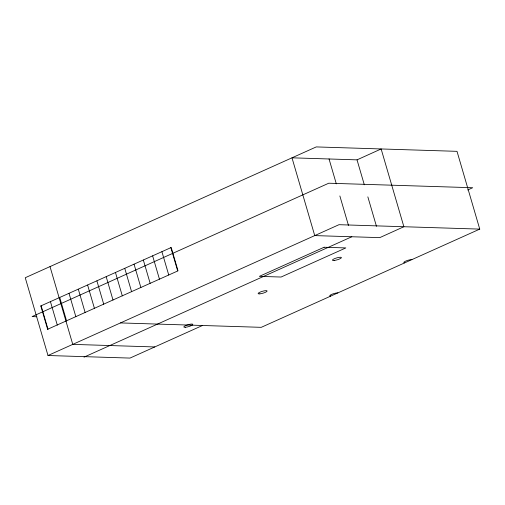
<?xml version="1.0" encoding="UTF-8"?>
<svg xmlns="http://www.w3.org/2000/svg" width="505" height="505" viewBox="0 0 505 505"><rect width="100%" height="100%" fill="white"/><g stroke="black" fill="none" stroke-linecap="round" stroke-linejoin="round"><path stroke-width="0.76" d="M357.029 159.858L381.136 148.956L403.88 226.732L379.766 237.634L314.735 235.595L291.991 157.819L357.029 159.858L364.313 184.78M40.804 305.942L171.208 247.507L178.025 270.838L47.628 329.273L40.804 305.942L41.189 305.954L48.007 329.285L47.628 329.273M47.994 355.507L338.988 224.693L479.75 229.112L457.006 151.336L316.244 146.917L25.25 277.731L47.994 355.507L129.993 358.083L202.486 325.491M84 357.149L351.796 236.763M467.668 189.994L472.705 187.727L328.761 183.214L32.105 316.578L36.808 316.755M479.75 229.112L261.249 327.335L120.48 322.922M154.757 346.948L72.758 344.378L50.014 266.602M367.848 196.862L376.459 226.309M329.033 158.923L336.324 183.864M339.859 195.953L348.475 225.432M170.823 247.494L177.646 270.825M161.916 251.679L168.739 275.01M152.63 255.852L159.454 279.189M143.344 260.031L150.168 283.362M134.059 264.203L140.882 287.534M124.767 268.382L131.59 291.713M115.481 272.555L122.305 295.886M106.195 276.727L113.019 300.065M96.91 280.906L103.733 304.237M87.624 285.079L94.448 308.41M78.332 289.251L85.156 312.589M69.046 293.43L75.87 316.761M59.76 297.603L66.584 320.934M50.475 301.782L57.299 325.113M404.701 262.846A4.684 0.997 -16.3 0 1 405.622 261.142A4.684 0.997 -16.3 0 1 411.922 259.602M330.642 296.138A4.684 0.997 -16.3 0 1 331.564 294.434A4.684 0.997 -16.3 0 1 337.864 292.894M324.122 247.242L259.355 276.361L281.064 277.037L345.83 247.923L324.122 247.242M185.537 327.259A4.684 0.997 -16.3 0 0 192.784 324.582A4.684 0.997 -16.3 0 0 186.667 325.169A4.684 0.997 -16.3 0 0 185.537 327.259M334.127 260.46A4.684 0.997 -16.3 0 0 341.374 257.784A4.684 0.997 -16.3 0 0 335.257 258.371A4.684 0.997 -16.3 0 0 334.127 260.46M259.829 293.859A4.684 0.997 -16.3 0 0 267.076 291.183A4.684 0.997 -16.3 0 0 260.959 291.77A4.684 0.997 -16.3 0 0 259.829 293.859"/></g></svg>
